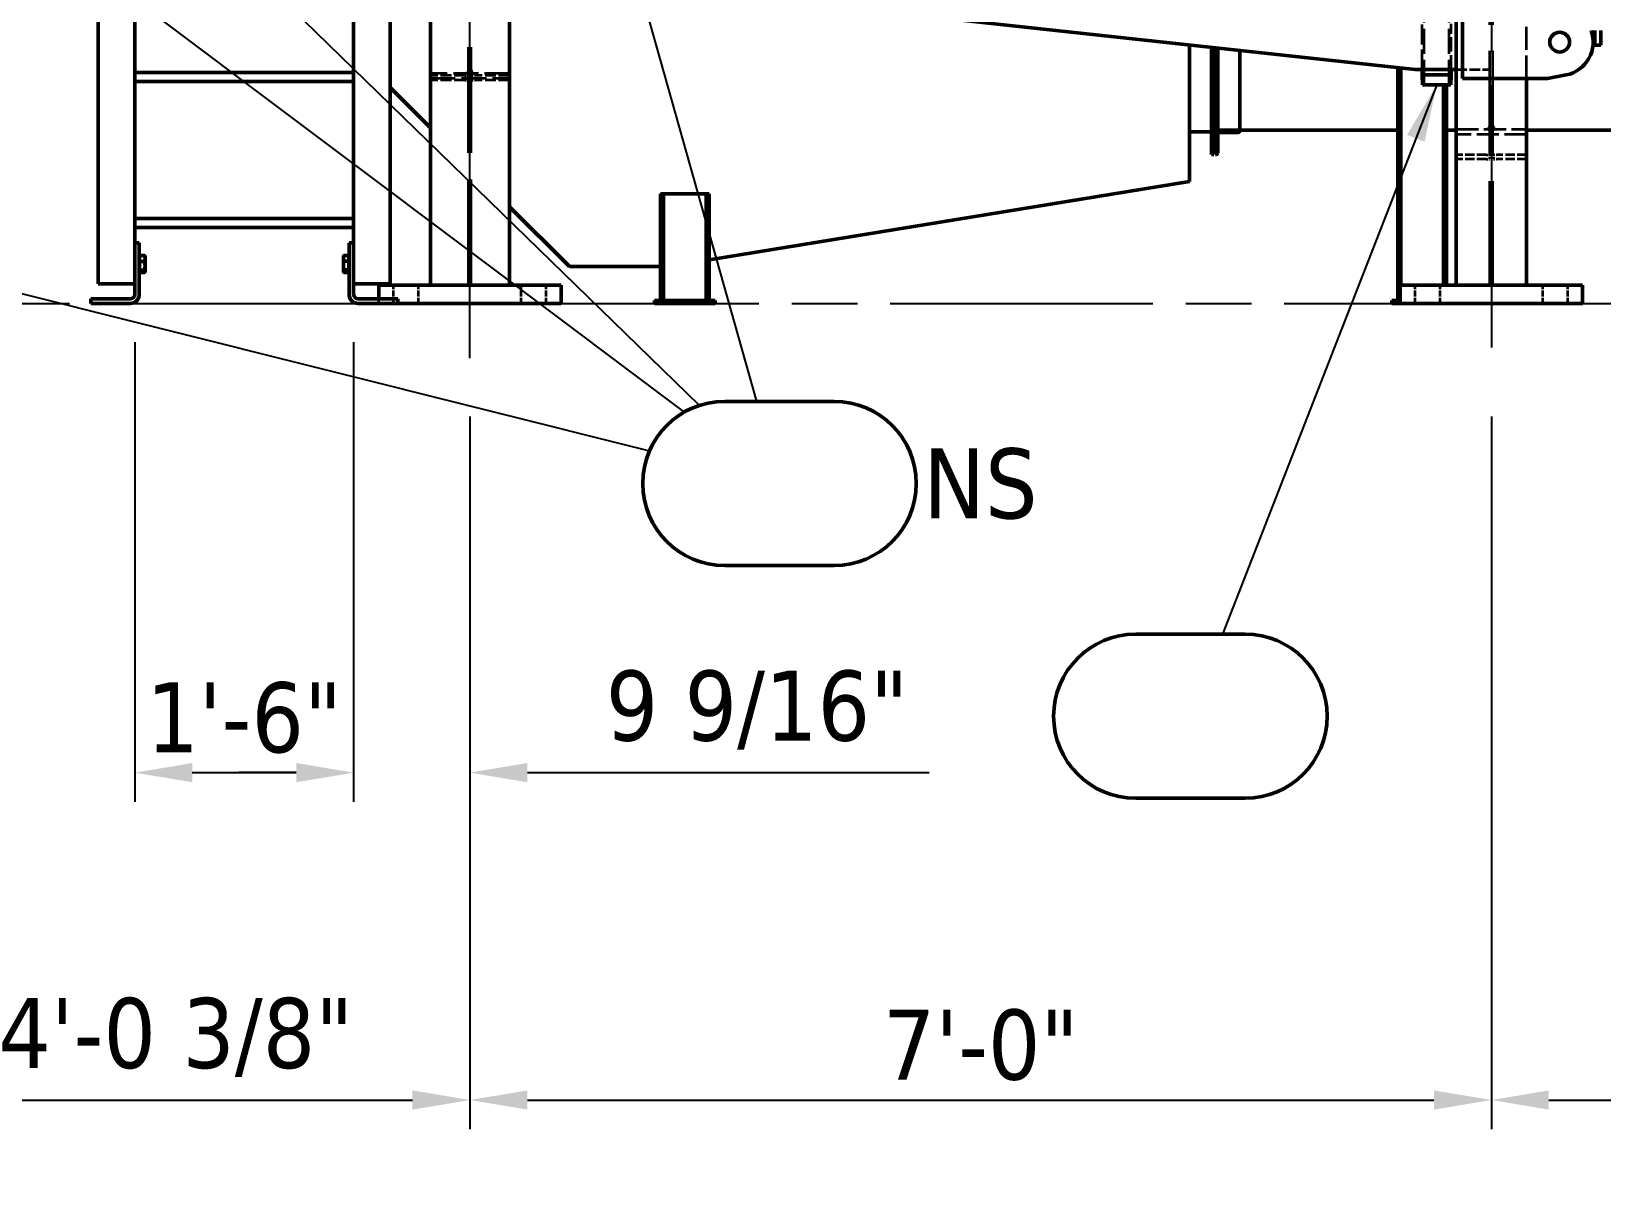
# Model space of a CAD drawing. Header units: inches. Extents: x 11 to 1621, y 11 to 1332.
# Drawn here: x 501.6 to 630.7, y 218.7 to 313.8 of the extents above; entities that cross this region are included whole.
import ezdxf
from ezdxf.enums import TextEntityAlignment as Align

# ---------------------------------------------------------------- set-up
doc = ezdxf.new("R2010")
doc.units = ezdxf.units.IN
doc.header["$LTSCALE"] = 48
doc.header["$MEASUREMENT"] = 0
for name, pattern in [('CHAIN', [0.7087, 0.4724, -0.0591, 0.1181, -0.0591]), ('DASHED', [0.2067, 0.1654, -0.0413]), ('DOUBLE_DASH_CHAIN', [1.2403, 0.6614, -0.0827, 0.1654, -0.0827, 0.1654, -0.0827])]:
    doc.linetypes.add(name, pattern=pattern)
for name, color, linetype, lineweight in [('Centerline (ANSI)', 7, 'Continuous', 25), ('Dimension (ANSI)', 7, 'Continuous', 25), ('Hidden (ANSI)', 7, 'DASHED', 35), ('Symbol (ANSI)', 7, 'Continuous', 25), ('Title (ANSI)', 7, 'Continuous', 50), ('Visible (ANSI)', 7, 'Continuous', 50), ('Work Plane (ANSI)', 7, 'DOUBLE_DASH_CHAIN', 25)]:
    doc.layers.add(name, color=color, linetype=linetype, lineweight=lineweight)
doc.styles.add('Dimension Text', font='tahoma.ttf')
doc.styles.get("Standard").update_dxf_attribs({"font": 'tahoma.ttf'})
doc.dimstyles.new('ELC angle$7', dxfattribs={"dimscale": 48, "dimtxt": 0.12, "dimasz": 0.098425, "dimexe": 0.125, "dimexo": 0.0625, "dimgap": 0.031496, "dimtad": 0, "dimtih": 1, "dimtoh": 1, "dimzin": 0, "dimdsep": 46, "dimtxsty": 'Dimension Text', "dimcen": 0.09, "dimdle": 0.393701, "dimclrd": 256, "dimclre": 256, "dimclrt": 256, "dimadec": 1, "dimazin": 0, "dimtfac": 1, "dimtofl": 0, "dimtmove": 0, "dimatfit": 3, "dimfxl": 0, "dimtolj": 1, "dimtzin": 0, "dimlwd": -1, "dimlwe": -1, "dimarcsym": 0})
doc.dimstyles.new('ELC FT', dxfattribs={"dimscale": 48, "dimtxt": 0.12, "dimasz": 0.098425, "dimexe": 0.05, "dimexo": 0.1, "dimgap": 0.031496, "dimtad": 1, "dimdec": 5, "dimzin": 3, "dimdsep": 46, "dimlunit": 4, "dimtxsty": 'Dimension Text', "dimcen": 0.09, "dimdle": 0.5, "dimclrd": 5, "dimclre": 5, "dimclrt": 256, "dimadec": 1, "dimazin": 3, "dimtfac": 0.833333, "dimtofl": 0, "dimtmove": 0, "dimatfit": 3, "dimfxl": 0, "dimfrac": 2, "dimtolj": 1, "dimtzin": 0, "dimlwd": 25, "dimlwe": 25, "dimarcsym": 0})

# ---------------------------------------------------------------- blocks, each defined once
blk = doc.blocks.new('*D15')
at = {"layer": 'Defpoints', "color": 0, "linetype": 'Continuous', "transparency": 16777216}
for p in [(804.88, 319.63), (264.5, 280.77), (804.88, 187.69)]:
    blk.add_point(p, dxfattribs=at)
at = {"layer": 'Dimension (ANSI)', "color": 5, "linetype": 'Continuous', "lineweight": 25, "transparency": 16777216}
for p, q in [((804.88, 314.83), (804.88, 185.29)), ((264.5, 275.97), (264.5, 185.29)), ((269.23, 187.69), (800.15, 187.69))]:
    blk.add_line(p, q, dxfattribs=at)
at = {"layer": 'Dimension (ANSI)', "color": 5, "linetype": 'Continuous', "transparency": 16777216}
for points in [[(269.23, 188.48), (269.23, 186.91), (264.5, 187.69)], [(800.15, 188.48), (800.15, 186.91), (804.88, 187.69)]]:
    blk.add_solid(points, dxfattribs=at)
at = {"layer": 'Dimension (ANSI)', "linetype": 'Continuous', "lineweight": 25, "transparency": 16777216, "insert": (534.75, 192.84), "char_height": 5.76, "attachment_point": 5, "style": 'Dimension Text'}
blk.add_mtext('\\A1;45\'-0 3/8"', dxfattribs=at)
blk = doc.blocks.new('*D22')
at = {"layer": 'Defpoints', "color": 0, "linetype": 'Continuous', "transparency": 16777216}
for p in [(489.25, 286.95), (537.63, 286.95), (537.63, 225.93)]:
    blk.add_point(p, dxfattribs=at)
at = {"layer": 'Dimension (ANSI)', "color": 5, "linetype": 'Continuous', "lineweight": 25, "transparency": 16777216}
for p, q in [((489.25, 282.15), (489.25, 223.53)), ((537.63, 282.15), (537.63, 223.53)), ((493.98, 225.93), (532.9, 225.93))]:
    blk.add_line(p, q, dxfattribs=at)
at = {"layer": 'Dimension (ANSI)', "color": 5, "linetype": 'Continuous', "transparency": 16777216}
for points in [[(493.98, 226.72), (493.98, 225.14), (489.25, 225.93)], [(532.9, 226.72), (532.9, 225.14), (537.63, 225.93)]]:
    blk.add_solid(points, dxfattribs=at)
at = {"layer": 'Dimension (ANSI)', "linetype": 'Continuous', "lineweight": 25, "transparency": 16777216, "insert": (513.44, 231.08), "char_height": 5.76, "attachment_point": 5, "style": 'Dimension Text'}
blk.add_mtext('\\A1;4\'-0 3/8"', dxfattribs=at)
blk = doc.blocks.new('*D23')
at = {"layer": 'Defpoints', "color": 0, "linetype": 'Continuous', "transparency": 16777216}
for p in [(537.63, 286.95), (621.63, 286.95), (621.63, 225.93)]:
    blk.add_point(p, dxfattribs=at)
at = {"layer": 'Dimension (ANSI)', "color": 5, "linetype": 'Continuous', "lineweight": 25, "transparency": 16777216}
for p, q in [((537.63, 282.15), (537.63, 223.53)), ((621.63, 282.15), (621.63, 223.53)), ((542.35, 225.93), (616.9, 225.93))]:
    blk.add_line(p, q, dxfattribs=at)
at = {"layer": 'Dimension (ANSI)', "color": 5, "linetype": 'Continuous', "transparency": 16777216}
for points in [[(542.35, 226.72), (542.35, 225.14), (537.63, 225.93)], [(616.9, 226.72), (616.9, 225.14), (621.63, 225.93)]]:
    blk.add_solid(points, dxfattribs=at)
at = {"layer": 'Dimension (ANSI)', "linetype": 'Continuous', "lineweight": 25, "transparency": 16777216, "insert": (579.63, 230.44), "char_height": 5.76, "attachment_point": 5, "style": 'Dimension Text'}
blk.add_mtext('\\A1;7\'-0"', dxfattribs=at)
blk = doc.blocks.new('*D24')
at = {"layer": 'Defpoints', "color": 0, "linetype": 'Continuous', "transparency": 16777216}
for p in [(621.63, 286.95), (744.25, 285.94), (744.25, 225.93)]:
    blk.add_point(p, dxfattribs=at)
at = {"layer": 'Dimension (ANSI)', "color": 5, "linetype": 'Continuous', "lineweight": 25, "transparency": 16777216}
for p, q in [((621.63, 282.15), (621.63, 223.53)), ((744.25, 281.14), (744.25, 223.53)), ((626.35, 225.93), (739.53, 225.93))]:
    blk.add_line(p, q, dxfattribs=at)
at = {"layer": 'Dimension (ANSI)', "color": 5, "linetype": 'Continuous', "transparency": 16777216}
for points in [[(626.35, 226.72), (626.35, 225.14), (621.63, 225.93)], [(739.53, 226.72), (739.53, 225.14), (744.25, 225.93)]]:
    blk.add_solid(points, dxfattribs=at)
at = {"layer": 'Dimension (ANSI)', "linetype": 'Continuous', "lineweight": 25, "transparency": 16777216, "insert": (683, 231.08), "char_height": 5.76, "attachment_point": 5, "style": 'Dimension Text'}
blk.add_mtext('\\A1;10\'-2 5/8"', dxfattribs=at)
blk = doc.blocks.new('CriticalFeature')
at = {"layer": 'Title (ANSI)'}
for p, q in [((0.125, 0.1875), (-0.125, 0.1875)), ((-0.125, -0.1875), (0.125, -0.1875))]:
    blk.add_line(p, q, dxfattribs=at)
for centre, start, end in [((-0.125, 0), 90, 270), ((0.125, 0), 270, 90)]:
    blk.add_arc(centre, 0.1875, start, end, dxfattribs=at)
at = {"layer": 'Symbol (ANSI)', "lineweight": 30, "flags": 63}
blk.add_attdef('Critical_Feature_No.<Enter_Prompt_for_Field>', text='', height=0.18, dxfattribs=at).set_placement((0, 0), align=Align.TOP_CENTER)
blk = doc.blocks.new('*D55')
at = {"layer": 'Defpoints', "color": 0, "linetype": 'Continuous', "transparency": 16777216}
for p in [(528.06, 293.08), (537.63, 286.95), (528.06, 252.86)]:
    blk.add_point(p, dxfattribs=at)
at = {"layer": 'Dimension (ANSI)', "color": 5, "linetype": 'Continuous', "lineweight": 25, "transparency": 16777216}
for p, q in [((528.06, 288.28), (528.06, 250.46)), ((537.63, 282.15), (537.63, 250.46)), ((523.34, 252.86), (518.62, 252.86)), ((542.35, 252.86), (575.38, 252.86))]:
    blk.add_line(p, q, dxfattribs=at)
at = {"layer": 'Dimension (ANSI)', "color": 5, "linetype": 'Continuous', "transparency": 16777216}
for points in [[(523.34, 253.65), (523.34, 252.07), (528.06, 252.86)], [(542.35, 253.65), (542.35, 252.07), (537.63, 252.86)]]:
    blk.add_solid(points, dxfattribs=at)
at = {"layer": 'Dimension (ANSI)', "linetype": 'Continuous', "lineweight": 25, "transparency": 16777216, "insert": (561.23, 258.01), "char_height": 5.76, "attachment_point": 5, "style": 'Dimension Text'}
blk.add_mtext('\\A1;9 9/16"', dxfattribs=at)
blk = doc.blocks.new('*D56')
at = {"layer": 'Defpoints', "color": 0, "linetype": 'Continuous', "transparency": 16777216}
for p in [(510.06, 293.08), (528.06, 293.08), (528.06, 252.86)]:
    blk.add_point(p, dxfattribs=at)
at = {"layer": 'Dimension (ANSI)', "color": 5, "linetype": 'Continuous', "lineweight": 25, "transparency": 16777216}
for p, q in [((510.06, 288.28), (510.06, 250.46)), ((528.06, 288.28), (528.06, 250.46)), ((514.79, 252.86), (523.34, 252.86))]:
    blk.add_line(p, q, dxfattribs=at)
at = {"layer": 'Dimension (ANSI)', "color": 5, "linetype": 'Continuous', "transparency": 16777216}
for points in [[(514.79, 253.65), (514.79, 252.07), (510.06, 252.86)], [(523.34, 253.65), (523.34, 252.07), (528.06, 252.86)]]:
    blk.add_solid(points, dxfattribs=at)
at = {"layer": 'Dimension (ANSI)', "linetype": 'Continuous', "lineweight": 25, "transparency": 16777216, "insert": (519.06, 257.36), "char_height": 5.76, "attachment_point": 5, "style": 'Dimension Text'}
blk.add_mtext('\\A1;1\'-6"', dxfattribs=at)

msp = doc.modelspace()

# ---------------------------------------------------------------- linework, layer by layer
at = {"layer": 'Centerline (ANSI)', "linetype": 'CHAIN', "ltscale": 0.952448}
for p, q in [((537.627429, 286.951101), (537.627429, 620.072196)), ((621.627429, 406.627735), (621.627429, 286.951101))]:
    msp.add_line(p, q, dxfattribs=at)
at = {"layer": 'Hidden (ANSI)', "ltscale": 1.097001}
for p, q in [((537.512429, 292.951101), (537.512429, 499.747162)), ((537.742429, 292.951101), (537.742429, 499.747162))]:
    msp.add_line(p, q, dxfattribs=at)
at = {"layer": 'Hidden (ANSI)', "ltscale": 1.080095}
for p, q in [((621.497429, 292.951101), (621.497429, 400.113796)), ((621.757429, 292.951101), (621.757429, 400.113796))]:
    msp.add_line(p, q, dxfattribs=at)
at = {"layer": 'Hidden (ANSI)', "ltscale": 0.208226}
msp.add_line((615.9417, 310.692735), (615.9417, 315.942735), dxfattribs=at)
at = {"layer": 'Hidden (ANSI)', "ltscale": 0.257828}
for p, q in [((616.0957, 309.442735), (616.0957, 315.942735)), ((618.1627, 309.442735), (618.1627, 315.942735))]:
    msp.add_line(p, q, dxfattribs=at)
at = {"layer": 'Hidden (ANSI)', "ltscale": 0.237987}
msp.add_line((624.512429, 309.951101), (624.512429, 315.951101), dxfattribs=at)
at = {"layer": 'Hidden (ANSI)', "ltscale": 0.148704}
msp.add_line((618.3167, 310.692735), (618.3167, 314.442735), dxfattribs=at)
at = {"layer": 'Hidden (ANSI)', "ltscale": 0.009027}
msp.add_line((537.512429, 311.361101), (537.742429, 311.361101), dxfattribs=at)
at = {"layer": 'Hidden (ANSI)', "ltscale": 0.257431}
for p, q in [((540.872429, 310.361101), (534.382429, 310.361101)), ((534.382429, 309.981101), (540.872429, 309.981101))]:
    msp.add_line(p, q, dxfattribs=at)
at = {"layer": 'Hidden (ANSI)', "ltscale": 0.112198}
for p, q in [((537.212429, 310.201101), (534.382429, 310.201101)), ((540.872429, 310.201101), (538.042429, 310.201101)), ((537.212429, 309.826101), (534.382429, 309.826101)), ((540.872429, 309.826101), (538.042429, 309.826101))]:
    msp.add_line(p, q, dxfattribs=at)
at = {"layer": 'Hidden (ANSI)', "ltscale": 0.016651}
for p, q in [((537.212429, 310.201101), (537.481179, 310.201101)), ((537.773679, 310.201101), (538.042429, 310.201101)), ((537.212429, 309.826101), (537.481179, 309.826101)), ((537.773679, 309.826101), (538.042429, 309.826101)), ((621.197429, 303.692735), (621.466179, 303.692735)), ((621.788679, 303.692735), (622.057429, 303.692735)), ((621.197429, 303.317735), (621.466179, 303.317735)), ((621.788679, 303.317735), (622.057429, 303.317735))]:
    msp.add_line(p, q, dxfattribs=at)
at = {"layer": 'Hidden (ANSI)', "ltscale": 0.01478}
for p, q in [((537.481179, 310.201101), (537.481179, 309.826101)), ((537.773679, 310.201101), (537.773679, 309.826101)), ((621.466179, 303.692735), (621.466179, 303.317735)), ((621.788679, 303.692735), (621.788679, 303.317735))]:
    msp.add_line(p, q, dxfattribs=at)
at = {"layer": 'Hidden (ANSI)', "ltscale": 0.109222}
msp.add_line((618.742429, 310.692735), (621.497429, 310.692735), dxfattribs=at)
at = {"layer": 'Hidden (ANSI)', "ltscale": 0.010217}
msp.add_line((621.497429, 306.802735), (621.757429, 306.802735), dxfattribs=at)
at = {"layer": 'Hidden (ANSI)', "ltscale": 0.22886}
for p, q in [((618.742429, 305.802735), (624.512429, 305.802735)), ((624.512429, 305.362735), (618.742429, 305.362735))]:
    msp.add_line(p, q, dxfattribs=at)
at = {"layer": 'Hidden (ANSI)', "ltscale": 0.097317}
for p, q in [((621.197429, 303.692735), (618.742429, 303.692735)), ((624.512429, 303.692735), (622.057429, 303.692735)), ((621.197429, 303.317735), (618.742429, 303.317735)), ((624.512429, 303.317735), (622.057429, 303.317735))]:
    msp.add_line(p, q, dxfattribs=at)
at = {"layer": 'Hidden (ANSI)', "ltscale": 0.059422}
for p, q in [((530.127429, 291.451101), (530.127429, 292.951101)), ((531.346179, 291.451101), (531.346179, 292.951101)), ((533.408679, 291.451101), (533.408679, 292.951101)), ((541.846179, 291.451101), (541.846179, 292.951101)), ((543.908679, 291.451101), (543.908679, 292.951101)), ((545.127429, 291.451101), (545.127429, 292.951101)), ((615.346179, 291.451101), (615.346179, 292.951101)), ((617.408679, 291.451101), (617.408679, 292.951101)), ((625.846179, 291.451101), (625.846179, 292.951101)), ((627.908679, 291.451101), (627.908679, 292.951101))]:
    msp.add_line(p, q, dxfattribs=at)
at = {"layer": 'Hidden (ANSI)', "ltscale": 0.595118}
msp.add_line((545.127429, 292.951101), (530.127429, 292.951101), dxfattribs=at)
at = {"layer": 'Hidden (ANSI)', "ltscale": 0.533116}
msp.add_line((531.689929, 291.451101), (545.127429, 291.451101), dxfattribs=at)
at = {"layer": 'Hidden (ANSI)', "ltscale": 0.018773}
for points, knots in [([(537.212429, 310.361101), (537.250121, 310.361101), (537.29032, 310.36864), (537.364241, 310.399273), (537.397961, 310.422369), (537.451671, 310.476079), (537.474899, 310.51038), (537.505265, 310.584586), (537.512429, 310.624457), (537.512429, 310.661101)], [0, 0, 0, 0, 0.2872088501, 0.2872088501, 0.5744177001, 0.5744177001, 0.8671306758, 0.8671306758, 1.1598436515, 1.1598436515, 1.1598436515, 1.1598436515]), ([(537.742429, 310.661101), (537.742429, 310.624457), (537.749594, 310.584586), (537.779959, 310.51038), (537.803187, 310.476079), (537.856897, 310.422369), (537.890617, 310.399273), (537.964538, 310.36864), (538.004738, 310.361101), (538.042429, 310.361101)], [-1.1598436515, -1.1598436515, -1.1598436515, -1.1598436515, -0.8671306758, -0.8671306758, -0.5744177001, -0.5744177001, -0.2872088501, -0.2872088501, 0, 0, 0, 0]), ([(621.197429, 305.802735), (621.235121, 305.802735), (621.27532, 305.810273), (621.349241, 305.840907), (621.382961, 305.864003), (621.436671, 305.917713), (621.459899, 305.952014), (621.490265, 306.02622), (621.497429, 306.06609), (621.497429, 306.102735)], [0, 0, 0, 0, 0.2872088501, 0.2872088501, 0.5744177001, 0.5744177001, 0.8671306758, 0.8671306758, 1.1598436515, 1.1598436515, 1.1598436515, 1.1598436515]), ([(621.757429, 306.102735), (621.757429, 306.06609), (621.764594, 306.02622), (621.794959, 305.952014), (621.818187, 305.917713), (621.871897, 305.864003), (621.905617, 305.840907), (621.979538, 305.810273), (622.019738, 305.802735), (622.057429, 305.802735)], [-1.1598436515, -1.1598436515, -1.1598436515, -1.1598436515, -0.8671306758, -0.8671306758, -0.5744177001, -0.5744177001, -0.2872088501, -0.2872088501, 0, 0, 0, 0])]:
    msp.add_open_spline(points, degree=3, knots=knots, dxfattribs=at)
at = {"layer": 'Visible (ANSI)'}
for p, q in [((534.382429, 292.951101), (534.382429, 500.321101)), ((540.872429, 292.951101), (540.872429, 500.321101)), ((618.742429, 400.627735), (618.742429, 292.951101)), ((507.064929, 376.076101), (507.064929, 293.076101)), ((510.064929, 376.076101), (510.064929, 293.076101)), ((528.064929, 376.076101), (528.064929, 293.076101)), ((531.064929, 376.076101), (531.064929, 293.076101)), ((555.607687, 317.201101), (615.357687, 310.692735)), ((619.242429, 315.951101), (619.242429, 309.951101)), ((630.127429, 313.904462), (630.127429, 312.692735)), ((630.627429, 312.692735), (630.627429, 313.904462)), ((596.805429, 312.71357), (596.805429, 301.482351)), ((598.617929, 312.51614), (598.617929, 303.701101)), ((598.805429, 312.495716), (598.805429, 303.701101)), ((630.627429, 312.692735), (630.127429, 312.692735)), ((598.930429, 303.701101), (598.930429, 312.482101)), ((599.117929, 305.701101), (599.117929, 312.461677)), ((600.930429, 305.701101), (600.930429, 312.264247)), ((528.064929, 310.451101), (510.064929, 310.451101)), ((613.930429, 310.848201), (613.930429, 291.701101)), ((614.180429, 310.82097), (614.180429, 292.951101)), ((615.357687, 310.692735), (618.742429, 310.692735)), ((615.9417, 310.255235), (615.9417, 310.692735)), ((615.9417, 310.255235), (618.3167, 310.255235)), ((615.962976, 309.442735), (615.9417, 310.255235)), ((618.295424, 309.442735), (618.3167, 310.255235)), ((618.3167, 310.255235), (618.3167, 310.692735)), ((619.242429, 309.951101), (626.242429, 309.951101)), ((624.512429, 292.951101), (624.512429, 309.951101)), ((626.242429, 309.951101), (627.77421, 310.253007)), ((528.064929, 309.701101), (510.064929, 309.701101)), ((531.064929, 309.222851), (534.382429, 305.905351)), ((618.295424, 309.442735), (615.962976, 309.442735)), ((617.680429, 309.442735), (617.680429, 292.951101)), ((617.930429, 309.442735), (617.930429, 292.951101)), ((596.805429, 305.576101), (598.617929, 305.576101)), ((598.992929, 305.701101), (600.930429, 305.701101)), ((599.117929, 303.826101), (599.117929, 305.388601)), ((599.242929, 305.513601), (600.805429, 305.513601)), ((600.930429, 305.638601), (600.930429, 305.701101)), ((600.930429, 305.701101), (613.930429, 305.701101)), ((617.930429, 305.701101), (618.742429, 305.701101)), ((624.512429, 305.701101), (634.564929, 305.701101)), ((598.617929, 303.701101), (598.805429, 303.701101)), ((598.992929, 303.701101), (598.930429, 303.701101)), ((557.305429, 295.052118), (596.805429, 301.482351)), ((553.305429, 300.482351), (553.430429, 300.482351)), ((553.305429, 300.482351), (553.305429, 291.701101)), ((553.555429, 300.482351), (553.430429, 300.482351)), ((553.555429, 300.482351), (553.805429, 300.482351)), ((553.555429, 300.482351), (553.555429, 291.701101)), ((553.805429, 300.482351), (556.805429, 300.482351)), ((556.805429, 300.482351), (557.055429, 300.482351)), ((557.180429, 300.482351), (557.055429, 300.482351)), ((557.055429, 300.482351), (557.055429, 291.701101)), ((557.180429, 300.482351), (557.305429, 300.482351)), ((557.305429, 300.482351), (557.305429, 291.701101)), ((528.064929, 298.451101), (510.064929, 298.451101)), ((540.872429, 299.415351), (545.805429, 294.482351)), ((528.064929, 297.701101), (510.064929, 297.701101)), ((510.064929, 296.451101), (510.064929, 292.201101)), ((510.439929, 296.451101), (510.064929, 296.451101)), ((510.439929, 292.201101), (510.439929, 296.451101)), ((528.064929, 296.451101), (527.689929, 296.451101)), ((527.689929, 296.451101), (527.689929, 292.201101)), ((528.064929, 292.201101), (528.064929, 296.451101)), ((510.454933, 295.263601), (510.439929, 295.263601)), ((510.454933, 295.40255), (510.85286, 295.40255)), ((510.454933, 294.904851), (510.454933, 295.40255)), ((510.454933, 294.904851), (510.85286, 294.904851)), ((510.454933, 294.203401), (510.454933, 294.904851)), ((510.908683, 295.326101), (510.893381, 295.352605)), ((510.908683, 295.1537), (510.908683, 295.326101)), ((510.908683, 294.554126), (510.908683, 295.1537)), ((510.908683, 294.101526), (510.908683, 294.554126)), ((527.221175, 295.326101), (527.241658, 295.361578)), ((527.221175, 295.326101), (527.221175, 295.171823)), ((527.221175, 295.171823), (527.221175, 294.580395)), ((527.221175, 294.580395), (527.221175, 294.109672)), ((527.674925, 295.409202), (527.276998, 295.409202)), ((527.674925, 294.934445), (527.276998, 294.934445)), ((527.674925, 295.409202), (527.674925, 294.934445)), ((527.674925, 295.263601), (527.689929, 295.263601)), ((527.674925, 294.934445), (527.674925, 294.226344)), ((545.805429, 294.482351), (553.305429, 294.482351)), ((510.454933, 294.138601), (510.439929, 294.138601)), ((510.454933, 294.203401), (510.85286, 294.203401)), ((510.454933, 293.999652), (510.454933, 294.203401)), ((510.454933, 293.999652), (510.85286, 293.999652)), ((510.908683, 294.076101), (510.893381, 294.049597)), ((510.908683, 294.076101), (510.908683, 294.101526)), ((527.221175, 294.109672), (527.221175, 294.076101)), ((527.221175, 294.076101), (527.241658, 294.040624)), ((527.674925, 294.226344), (527.276998, 294.226344)), ((527.674925, 293.993), (527.276998, 293.993)), ((527.674925, 294.226344), (527.674925, 293.993)), ((527.674925, 294.138601), (527.689929, 294.138601)), ((506.439929, 291.826101), (506.439929, 291.451101)), ((509.689929, 291.826101), (506.439929, 291.826101)), ((510.064929, 293.076101), (507.064929, 293.076101)), ((528.064929, 293.076101), (531.064929, 293.076101)), ((531.689929, 291.826101), (528.439929, 291.826101)), ((530.127429, 291.826101), (530.127429, 292.951101)), ((545.127429, 292.951101), (530.127429, 292.951101)), ((531.689929, 291.451101), (531.689929, 291.826101)), ((545.127429, 291.451101), (545.127429, 292.951101)), ((614.127429, 291.451101), (614.127429, 292.951101)), ((629.127429, 292.951101), (614.127429, 292.951101)), ((614.127429, 291.451101), (614.127429, 292.951101)), ((629.127429, 292.951101), (614.127429, 292.951101)), ((629.127429, 291.451101), (629.127429, 292.951101)), ((629.127429, 291.451101), (629.127429, 292.951101)), ((506.439929, 291.451101), (509.689929, 291.451101)), ((528.439929, 291.451101), (531.689929, 291.451101)), ((531.689929, 291.451101), (545.127429, 291.451101)), ((557.805429, 291.701101), (552.805429, 291.701101)), ((552.805429, 291.451101), (552.805429, 291.701101)), ((557.805429, 291.451101), (552.805429, 291.451101)), ((557.805429, 291.451101), (557.805429, 291.701101)), ((613.430429, 291.701101), (614.127429, 291.701101)), ((613.430429, 291.451101), (613.430429, 291.701101)), ((614.127429, 291.451101), (613.430429, 291.451101)), ((614.127429, 291.451101), (629.127429, 291.451101)), ((614.127429, 291.451101), (629.127429, 291.451101))]:
    msp.add_line(p, q, dxfattribs=at)
msp.add_circle((627.242429, 312.951101), 0.8125, dxfattribs=at)
for centre, radius, start, end in [((627.242429, 312.951101), 2.75, 281.14980246, 20.28418003), ((599.242929, 305.388601), 0.125, 90, 180), ((600.805429, 305.638601), 0.125, 270, 0), ((598.992929, 303.826101), 0.125, 270, 0), ((509.689929, 292.201101), 0.75, 270, 0), ((509.689929, 292.201101), 0.375, 270, 0), ((528.439929, 292.201101), 0.75, 180, 270), ((528.439929, 292.201101), 0.375, 180, 270)]:
    msp.add_arc(centre, radius, start, end, dxfattribs=at)
for points, weights in [([(510.908683, 295.1537), (510.908683, 295.269192), (510.85286, 295.40255)], [1, 1.0379548493, 1]), ([(510.85286, 295.40255), (510.8797, 295.376301), (510.893381, 295.352605)], [1, 1.01789610664, 1.01891581204]), ([(510.85286, 294.904851), (510.908683, 295.038209), (510.908683, 295.1537)], [1, 1.0379548493, 1]), ([(510.908683, 294.554126), (510.908683, 294.716898), (510.85286, 294.904851)], [1, 1.0379548493, 1]), ([(510.85286, 294.203401), (510.908683, 294.391354), (510.908683, 294.554126)], [1, 1.0379548493, 1]), ([(527.276998, 295.409202), (527.221175, 295.281991), (527.221175, 295.171823)], [1, 1.0379548493, 1]), ([(527.221175, 295.171823), (527.221175, 295.061656), (527.276998, 294.934445)], [1, 1.0379548493, 1]), ([(527.276998, 294.934445), (527.221175, 294.74471), (527.221175, 294.580395)], [1, 1.0379548493, 1]), ([(527.221175, 294.580395), (527.221175, 294.416079), (527.276998, 294.226344)], [1, 1.0379548493, 1]), ([(527.241658, 295.361578), (527.254797, 295.384335), (527.276998, 295.409202)], [1.01803910916, 1.01475761286, 1]), ([(510.908683, 294.101526), (510.908683, 294.148807), (510.85286, 294.203401)], [1, 1.0379548493, 1]), ([(510.85286, 293.999652), (510.908683, 294.054246), (510.908683, 294.101526)], [1, 1.0379548493, 1]), ([(527.276998, 294.226344), (527.221175, 294.16382), (527.221175, 294.109672)], [1, 1.0379548493, 1]), ([(527.221175, 294.109672), (527.221175, 294.055525), (527.276998, 293.993)], [1, 1.0379548493, 1])]:
    msp.add_rational_spline(points, weights, degree=2, dxfattribs=at)
at = {"layer": 'Work Plane (ANSI)', "linetype": 'CHAIN', "ltscale": 0.952448}
msp.add_line((183.392611, 291.451101), (817.296967, 291.451101), dxfattribs=at)

# ---------------------------------------------------------------- block references
at = {"xscale": 36, "yscale": 36, "zscale": 36}
for p in [(563.083524, 276.647047), (596.877715, 257.502648)]:
    msp.add_blockref('CriticalFeature', p, dxfattribs=at)

# ---------------------------------------------------------------- texts
at = {"layer": 'Symbol (ANSI)', "insert": (574.909526, 273.664356), "char_height": 5.7600001, "attachment_point": 7, "style": 'Dimension Text'}
msp.add_mtext('NS', dxfattribs=at)

# ---------------------------------------------------------------- dimensions: what is measured, and where the dimension line sits
at = {"layer": 'Dimension (ANSI)', "color": 5, "linetype": 'Continuous', "lineweight": 25, "true_color": 0x0000ff}
for base, p1, p2, picture, middle in [((804.877429, 187.692735), (264.502429, 280.771104), (804.877429, 319.630235), '*D15', (534.752429, 187.692735)), ((528.064929, 252.858134), (510.064929, 293.076101), (528.064929, 293.076101), '*D56', (519.064929, 252.858134)), ((537.627429, 225.927966), (489.252429, 286.951101), (537.627429, 286.951101), '*D22', (513.439929, 225.927966)), ((621.627429, 225.927966), (537.627429, 286.951101), (621.627429, 286.951101), '*D23', (579.627429, 225.927966)), ((744.252429, 225.927966), (621.627429, 286.951101), (744.252429, 285.942735), '*D24', (683.002429, 225.927966))]:
    dim = msp.add_linear_dim(base=base, p1=p1, p2=p2, angle=180, dimstyle='ELC FT', override={"dimgap": 0.031496, "dimdec": 5, "dimlfac": 1, "dimtol": 0, "dimlim": 0, "dimtp": 0, "dimtm": 0, "dimtdec": 2, "dimatfit": 1}, dxfattribs=at)
    dim.commit()
    dim.dimension.update_dxf_attribs({"geometry": picture, "text_midpoint": middle, "dimtype": 160})
dim = msp.add_linear_dim(base=(528.064929, 252.858134), p1=(537.627429, 286.951101), p2=(528.064929, 293.076101), dimstyle='ELC FT', override={"dimgap": 0.031496, "dimdec": 5, "dimlfac": 1, "dimtol": 0, "dimlim": 0, "dimtp": 0, "dimtm": 0, "dimtdec": 2, "dimatfit": 1}, dxfattribs=at)
dim.commit()
dim.dimension.update_dxf_attribs({"geometry": '*D55', "text_midpoint": (561.229886, 252.858134), "dimtype": 160})

# ---------------------------------------------------------------- leaders
at = {"layer": 'Symbol (ANSI)'}
for points in [[(476.998167, 341.249744), (555.257013, 282.520447)], [(496.913988, 341.076723), (556.492321, 283.064941)], [(333.596717, 334.145105), (552.388232, 279.326759)], [(548.032429, 330.145105), (561.184486, 283.397047)], [(617.1292, 309.442735), (599.509546, 264.252648)]]:
    msp.add_leader(points, dimstyle='ELC angle$7', override={"dimtad": 0}, dxfattribs=at)

doc.saveas('drawing.dxf')
